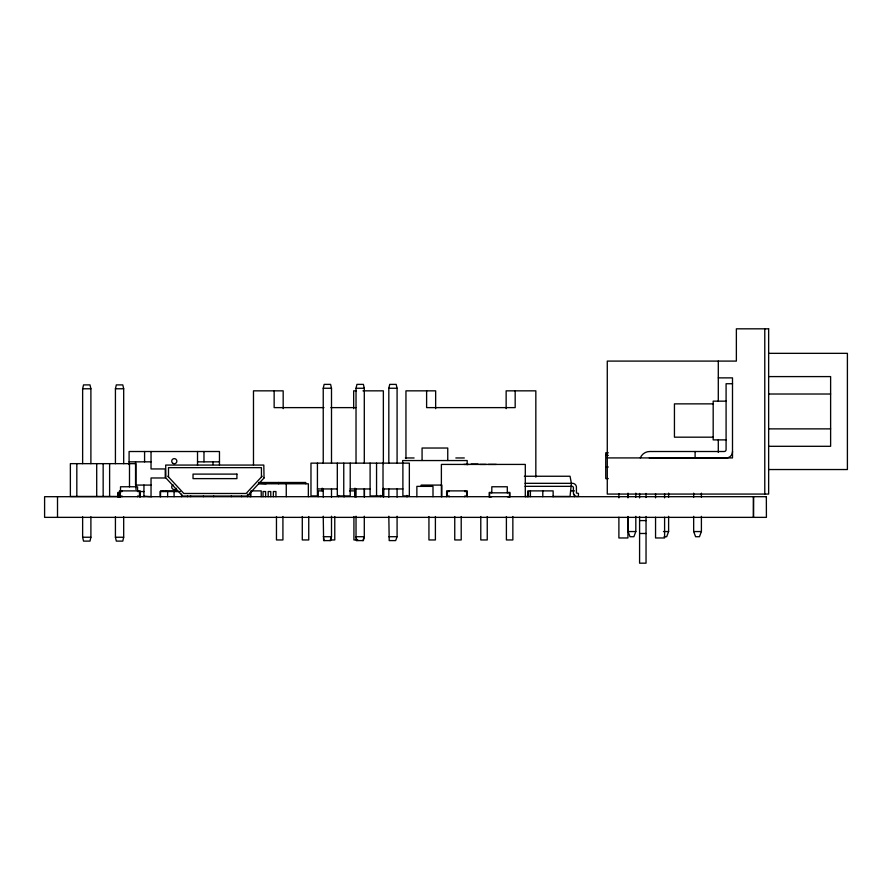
<?xml version="1.0" encoding="UTF-8"?>
<svg xmlns="http://www.w3.org/2000/svg" width="892" height="892" viewBox="0 0 892 892"><rect width="100%" height="100%" fill="white"/><g stroke="black" fill="none" stroke-linecap="round" stroke-linejoin="round"><path stroke-width="1.34" d="M82.633 463.65L82.633 388.767L83.536 384.898L89.992 384.898L90.895 388.767L90.895 463.65M115.425 463.65L115.425 388.767L116.328 384.898L122.784 384.898L123.687 388.767L123.687 463.65M90.895 516.769L90.895 537.24L89.992 541.11L83.536 541.11L82.633 537.24L82.633 516.769M123.687 516.769L123.687 537.24L122.784 541.11L116.328 541.11L115.425 537.24L115.425 516.769M323.238 463.138L323.238 388.254L324.142 384.385L330.598 384.385L331.501 388.254L331.501 463.138M356.031 463.138L356.031 388.254L356.934 384.385L363.39 384.385L364.293 388.254L364.293 463.138M388.823 463.138L388.823 388.254L389.726 384.385L396.182 384.385L397.085 388.254L397.085 463.138M330.073 540.597L331.501 536.716L331.501 516.245M362.866 540.597L364.293 536.716L364.293 516.245M397.085 516.245L397.085 536.716L395.658 540.597L389.202 540.597L388.823 516.245M635.818 516.345L635.818 531.554L633.889 536.716L630.008 536.716L628.079 531.554L628.079 516.468M668.61 516.345L668.61 531.554L666.681 536.716L664.094 536.716M701.402 516.345L701.402 531.554L699.473 536.716L695.593 536.716L693.664 531.554L693.664 516.345M262.137 476.228L246.125 493.477L183.819 493.477L167.808 476.228M649.309 457.997L726.088 457.964A6.344 6.344 0 0 0 732.544 451.508M768.648 353.343L847.4 353.343L847.4 469.538L768.648 469.538M768.648 376.591L830.619 376.591L830.619 446.301L768.648 446.301M718.294 377.873L732.499 377.873L732.499 457.919L607.274 457.919M732.544 383.727L726.088 383.727L726.088 449.668A1.84 1.84 0 0 1 724.237 451.508L649.911 451.508A10.158 10.158 0 0 0 640.322 457.852M323.238 388.254L331.501 388.254M356.031 388.254L364.293 388.254M388.823 388.254L397.085 388.254M82.633 388.767L90.895 388.767M115.425 388.767L123.687 388.767M356.332 390.841L353.667 390.841L353.667 408.67M362.977 390.841L383.359 390.841L383.359 463.673M768.648 394.019L830.619 394.019M726.088 401.155L713.176 401.155L713.176 439.89L726.088 439.89M713.176 403.864L674.441 403.864L674.441 437.18L713.176 437.18M323.963 407.622L274.145 407.622L274.145 390.841M330.876 407.622L355.785 407.622M768.648 428.874L830.619 428.874M608.322 452.802L605.746 452.802L605.746 478.625L608.322 478.625M605.746 455.388L608.322 455.388M405.358 457.964L414.1 457.964M455.834 457.964L464.319 457.964M129.095 461.844L151.038 461.844M197.522 461.844L219.465 461.844M471.021 464.041L478.079 464.041M605.746 467.007L608.322 467.007M524.373 476.25L570.044 476.25L571.393 483.319L570.044 496.443L552.315 496.443M258.647 482.494L305.778 482.494L305.778 483.787M258.881 483.397L266.117 483.787M525.065 483.319L572.932 483.341A4.047 4.047 0 0 1 576.41 486.831L576.433 493.031L578.44 493.41L578.44 496.443L576.946 496.443A3.568 3.568 0 0 1 573.411 492.406L573.4 487.222L572.53 486.352L525.065 486.341M258.457 483.787L308.353 483.787L308.353 496.699M151.038 485.081L135.551 485.081L135.551 461.844M136.008 486.764L120.509 486.764L120.509 491.302M317.429 488.95L337.31 488.95M350.222 488.95L370.102 488.95M383.014 488.95L402.894 488.95M177.318 490.89L160.538 490.89L160.538 496.699M323.328 490.89L318.165 490.89L318.165 496.699M349.541 490.89L354.704 490.89L354.704 496.699M570.557 490.89L574.437 490.89M140.066 491.537L143.946 491.537M180.329 491.537L160.147 491.537L160.147 496.699M120.509 492.44L117.934 492.44L117.934 497.089L120.509 497.089M491.804 492.44L489.229 492.44L489.229 497.089L491.804 496.699M507.303 492.44L509.878 492.44L509.878 497.089L507.303 496.699M120.509 492.83L118.313 492.83L118.313 496.699M143.946 496.186L151.685 496.699M117.577 496.443L70.368 496.443L70.368 463.65L135.952 463.65L135.952 489.474M525.053 496.443L529.146 496.443M766.406 496.699L44.6 496.699L44.6 517.36L766.406 517.36L766.351 496.699M639.586 520.582L646.042 520.582M628.079 531.554L635.818 531.554M663.447 531.554L668.61 531.554M693.664 531.554L701.402 531.554M639.586 533.483L646.042 533.483M323.238 536.716L331.501 536.716L330.598 540.597L323.618 540.597L323.238 516.245M388.823 536.716L397.085 536.716M82.633 537.24L90.895 537.24M115.425 537.24L123.687 537.24M330.899 539.95L334.768 539.95L334.768 516.524M357.803 539.95L353.923 539.95L353.923 516.524M356.934 540.597L356.031 536.716L356.031 516.245M323.54 538.01L324.142 540.597M764.779 328.825L764.779 494.068M718.294 361.093L718.294 401.333M718.294 439.979L718.294 452.4M701.402 493.153L701.402 497.268M695.102 451.508L695.102 457.964M693.664 493.153L693.664 497.268M668.61 493.153L668.61 497.268M664.596 493.7L664.596 497.847M664.596 517.215L664.596 537.965L655.553 537.965L655.553 517.215M655.553 493.7L655.553 497.847M646.042 493.443L646.042 497.513M646.042 516.501L646.042 563.175L639.586 563.175L639.586 516.501M639.586 493.443L639.586 497.937M635.818 493.153L635.818 497.268M628.079 493.153L628.079 497.268M627.923 493.7L627.923 497.847M627.923 517.215L627.923 537.965L618.892 537.965L618.892 517.215M618.892 493.7L618.892 497.847M574.437 494.38L574.437 496.699M553.129 496.699L553.129 490.89L527.83 490.89L527.83 496.699M542.804 490.89L542.804 496.699M535.836 477.198L535.836 390.841L506.143 390.841L506.143 408.67M530.405 490.89L530.405 496.699M528.477 491.537L528.477 496.052M525.299 496.699L525.299 464.42L441.384 464.42L441.384 496.699M515.175 390.841L515.175 407.622L426.61 407.622L426.61 390.841M512.855 516.524L512.855 539.95L506.4 539.95L506.4 516.524M509.499 496.699L509.499 492.83L489.619 492.83L489.619 496.699M507.303 492.83L507.303 486.764L491.804 486.764L491.804 492.83M496.309 464.42L488.292 464.42M487.244 516.524L487.244 539.95L480.788 539.95L480.788 516.524M486.162 464.42L479.651 464.42M469.17 464.42L463.784 464.42M467.185 464.721L467.185 460.551L402.638 460.551L402.638 463.327M467.274 496.699L467.274 490.89L446.624 490.89L446.624 496.699M464.699 490.89L464.699 491.537L466.639 491.537L466.639 496.052L464.699 496.052L464.699 496.699M461.209 516.524L461.209 539.95L454.753 539.95L454.753 516.524M449.2 490.89L449.2 491.537L447.271 491.537L447.271 496.052L449.2 496.052L449.2 496.699M447.751 460.473L447.751 448.029L422.072 448.029L422.072 460.473M441.841 496.699L441.841 485.081L421.191 485.081L421.191 486.374M435.653 408.67L435.653 390.841L405.96 390.841L405.96 458.176M435.396 516.524L435.396 539.95L428.94 539.95L428.94 516.524M432.999 496.699L432.999 486.374L416.865 486.374L416.865 496.699M407.243 496.052L407.243 496.699M406.797 495.406L406.797 496.699M402.894 463.138L402.894 495.93L409.35 495.93L409.35 463.138L310.973 463.138L310.973 495.93L317.429 495.93L317.429 463.138M397.085 488.95L397.085 497.145M388.823 488.95L388.823 497.145M383.75 488.95L383.75 496.699M383.359 488.337L383.359 496.699M383.281 488.548L383.281 496.699M383.014 463.138L383.014 495.93L370.102 495.93L370.102 463.138M380.583 495.406L380.583 496.699M376.558 463.138L376.558 495.93M364.449 488.95L364.449 496.699M364.293 488.95L364.293 497.145M356.031 488.95L356.031 497.145M354.983 488.169L354.983 496.699M350.222 463.138L350.222 495.93L337.31 495.93L337.31 463.138M344.379 496.052L344.379 496.699M343.766 463.138L343.755 496.699M338.581 495.484L338.581 496.699M331.501 488.95L331.501 497.145M323.238 488.95L323.238 497.145M322.19 488.169L322.19 490.957M308.743 516.524L308.743 539.95L302.288 539.95L302.288 516.524M286.265 483.787L286.265 496.699M283.177 408.67L283.177 390.841L253.484 390.841L253.484 465.044M282.92 516.524L282.92 539.95L276.464 539.95L276.464 516.524M278.661 482.494L278.661 483.787M275.94 496.699L275.94 491.537L273.353 491.537L273.353 496.699M270.778 496.699L270.778 491.537L268.191 491.537L268.191 496.699M265.615 496.699L265.615 491.537L263.029 491.537L263.029 496.699M261.445 476.964L261.445 467.653L168.499 467.653L168.499 476.964M261.233 496.699L261.233 490.89L250.908 490.89L250.908 496.699M250.117 492.83L250.117 496.699M247.541 494.112L247.541 496.699M241.609 496.052L241.609 496.699M231.284 496.052L231.284 496.699M219.465 464.966L219.465 451.519L129.095 451.519L129.095 464.587M213.723 496.052L213.723 496.699M213.01 461.844L213.01 464.576M203.978 451.519L203.978 461.844M203.398 496.052L203.398 496.699M197.522 451.519L197.522 465.256M190.743 496.052L190.743 496.699M187.521 496.052L187.521 496.699M181.578 494.112L181.578 496.699M177.185 490.89L177.185 491.537M176.025 490.89L176.025 491.537M174.085 491.537L174.085 496.699M167.629 491.537L167.629 496.699M165.7 490.89L165.7 491.537M163.113 490.89L163.113 491.537M151.038 451.519L151.038 468.947L165.243 468.947L165.243 477.978L151.038 477.978L151.038 496.186M144.582 451.519L144.582 461.844M143.946 485.081L143.946 496.699M140.133 497.089L140.133 490.89L119.483 490.89L119.483 496.699M139.743 492.83L139.743 496.699M137.558 486.764L137.558 491.537L139.487 491.537L139.487 496.052L137.558 496.052L137.558 496.699M129.496 463.65L129.496 486.876M122.059 490.89L122.059 491.537L120.119 491.537L120.119 496.052L122.059 496.052L122.059 496.699M109.616 463.65L109.616 496.443M103.16 463.65L103.16 496.443M96.704 463.65L96.704 496.443M76.824 463.65L76.824 496.443M57.512 496.699L57.512 517.36M176.516 488.303A2.587 2.587 0 0 1 172.457 488.838A2.587 2.587 0 0 1 172.992 484.78M364.293 536.716L363.39 540.597L356.41 540.597L356.031 536.716L364.293 536.716M264.032 477.978L247.251 496.052L182.693 496.052L165.912 477.978L165.689 465.067L263.809 465.067L264.032 477.978M768.648 328.825L736.368 328.825L736.368 361.093L607.274 361.093L607.274 494.068L768.648 494.068L768.648 328.825M236.915 474.109L193.029 474.109L193.029 478.625L236.915 478.625L236.915 474.109M753.495 517.36L753.495 496.699L753.439 517.36M172.992 463.427A2.587 2.587 0 0 0 176.861 461.197A2.587 2.587 0 0 0 172.992 458.956A2.587 2.587 0 0 0 172.992 463.427"/></g></svg>
